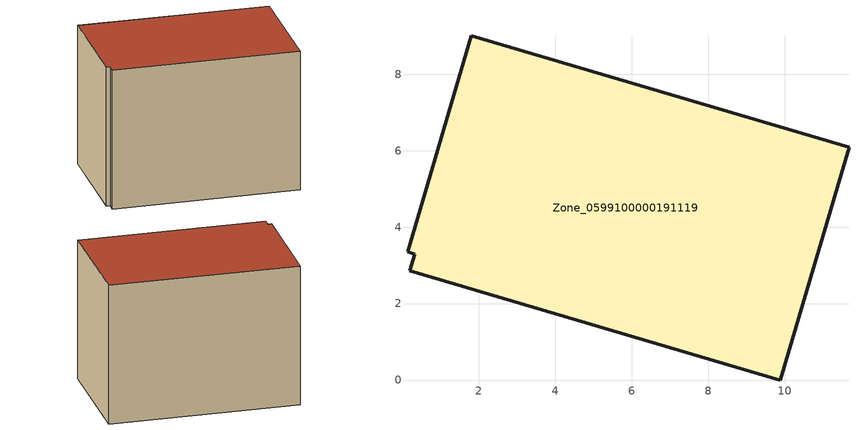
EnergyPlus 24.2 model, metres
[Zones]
Zone_0599100000191119
 floor ground (C_G): 0.19,2.85 0.32,3.29 0.13,3.36 1.8,9 11.68,6.09 9.88,0 z0.55
 wall outside (C_F): 11.68,6.09 1.8,9 0.13,3.36 0.32,3.29 0.19,2.85 9.88,0 11.68,6.09 z0.55:8.35
 roof outside (C_R): 0.32,3.29 0.19,2.85 9.88,0 11.68,6.09 1.8,9 0.13,3.36 z8.35
[BUILDING]
Pand.0599100000191119: North Axis=0; Terrain=City; Loads Convergence Tolerance Value=0.04; Temperature Convergence Tolerance Value=0.4; Solar Distribution=FullExterior; Maximum Number of Warmup Days=25; Minimum Number of Warmup Days=1
[Site:Location]
Rotterdam.The.Hague.AP_ZH_NLD Design_Conditions: Latitude=51.96; Longitude=4.45; Time Zone=1; Elevation=-4.5
[SITE:GROUNDTEMPERATURE:BUILDINGSURFACE]
18, 18, 18, 18, 18, 18, 18, 18, 18, 18, 18, 18
[MATERIAL] Thermal Absorptance=0.9; Solar Absorptance=0.7; Visible Absorptance=0.7
Name | Roughness | Thickness | Conductivity | Density | Specific Heat
G.TI.1965-1974 | MediumSmooth | 0.15 | 0.882353 | 540 | 1210
F.TI.1965-1974 | Rough | 0.3 | 0.697674 | 1920 | 840
R.TI.1965-1974 | MediumRough | 0.2 | 0.232558 | 1500 | 1000
[CONSTRUCTION]
C_G: G.TI.1965-1974
C_F: F.TI.1965-1974
C_R: R.TI.1965-1974
[ZONE]
Zone_0599100000191119: Type=1; Multiplier=1; Ceiling Height=Autocalculate; Volume=Autocalculate; Floor Area=autocalculate; Part of Total Floor Area=Yes
[ZONEINFILTRATION:DESIGNFLOWRATE]
Infil_Zone_0599100000191119: Zone or ZoneList or Space or SpaceList=Zone_0599100000191119; Schedule=AlwaysOn; Design Flow Rate Calculation Method=Flow/Area; Flow Rate per Floor Area=0.003; Constant Term Coefficient=1; Temperature Term Coefficient=0; Velocity Term Coefficient=0; Velocity Squared Term Coefficient=0
[HVACTEMPLATE:ZONE:IDEALLOADSAIRSYSTEM]
Zone_0599100000191119: Maximum Heating Supply Air Temperature=50; Minimum Cooling Supply Air Temperature=13; Maximum Heating Supply Air Humidity Ratio=0.0156; Minimum Cooling Supply Air Humidity Ratio=0.0077; Heating Limit=NoLimit; Cooling Limit=NoLimit; Dehumidification Control Type=ConstantSensibleHeatRatio; Cooling Sensible Heat Ratio=0.7; Dehumidification Setpoint=60; Humidification Control Type=None; Humidification Setpoint=30; Outdoor Air Method=None; Outdoor Air Flow Rate per Person=0.00944; Outdoor Air Flow Rate per Zone Floor Area=0; Outdoor Air Flow Rate per Zone=0; Demand Controlled Ventilation Type=None; Outdoor Air Economizer Type=NoEconomizer; Heat Recovery Type=None; Sensible Heat Recovery Effectiveness=0.7; Latent Heat Recovery Effectiveness=0.65
[ZONECONTROL:THERMOSTAT]
ThermostatControl_Zone_0599100000191119: Zone or ZoneList=Zone_0599100000191119; Control Type Schedule=DualSetpointControlType; Control 1=Thermostat_Zone_0599100000191119; Temperature Difference Between Cutout And Setpoint=0
[THERMOSTATSETPOINT:DUALSETPOINT]
Thermostat_Zone_0599100000191119: Heating Setpoint Temperature Schedule=HeatingSetpoint_Zone_0599100000191119; Cooling Setpoint Temperature Schedule=CoolingSetpoint_Zone_0599100000191119
[SCHEDULE:COMPACT]
HeatingSetpoint_Zone_0599100000191119: Through: 12/31, For: AllDays, Until: 24:00, 21
CoolingSetpoint_Zone_0599100000191119: Through: 12/31, For: AllDays, Until: 24:00, 24
DualSetpointControlType: Through: 12/31, For: AllDays, Until: 24:00, 4
AlwaysOn: Through: 12/31, For: AllDays, Until: 24:00, 1
